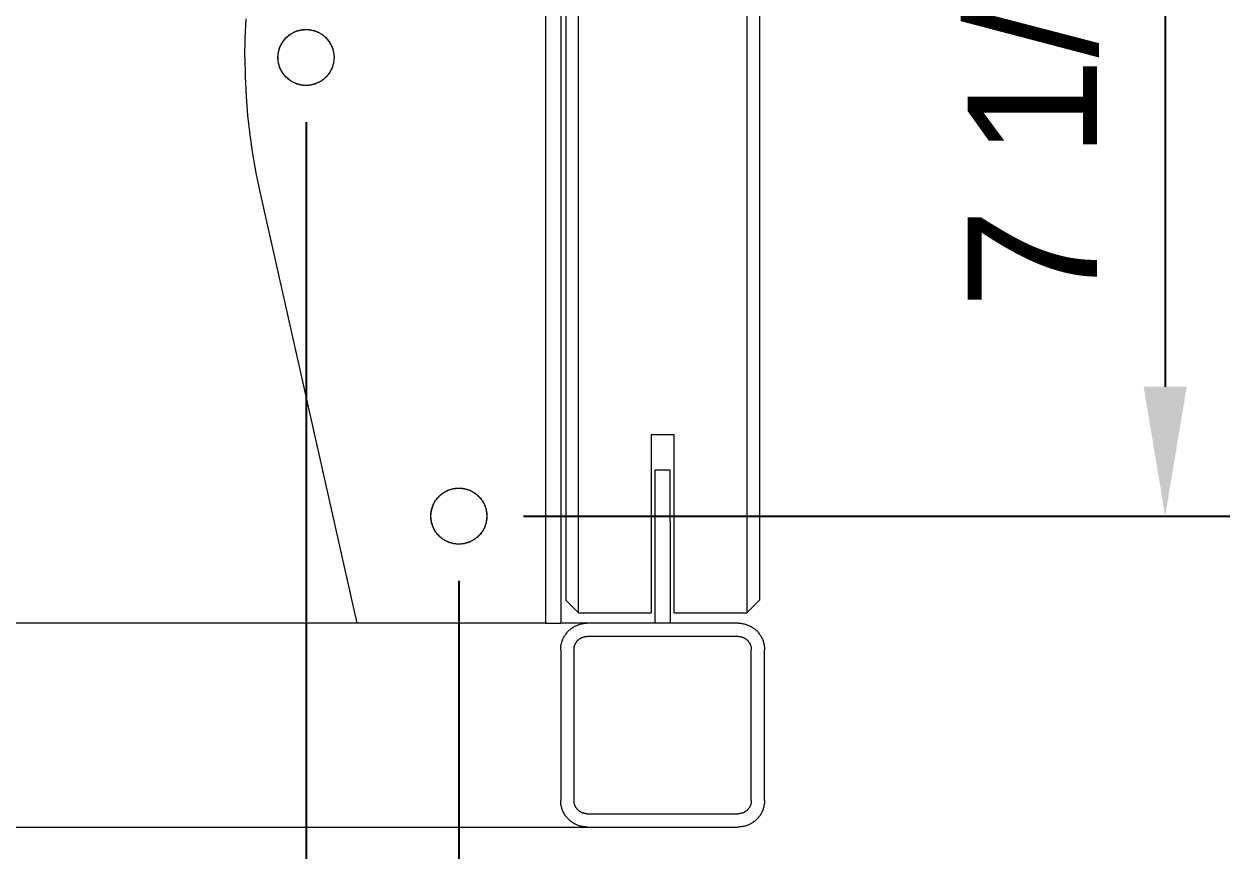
# Model space of a CAD drawing. Header units: inches. Extents: x -1 to 137, y -3 to 81.
# Drawn here: x 50.84 to 60.16, y 3.46 to 9.84 of the extents above; entities that cross this region are included whole.
import ezdxf

# ---------------------------------------------------------------- set-up
doc = ezdxf.new("R2010")
doc.units = ezdxf.units.IN
doc.header["$PDSIZE"] = -1
doc.layers.add('ZANO_R', color=7, linetype='Continuous', lineweight=0)
doc.layers.add('ZANO_W', color=1, linetype='Continuous', lineweight=0)
doc.styles.get("Standard").update_dxf_attribs({"font": 'ARIALUNI.TTF'})
doc.dimstyles.new('amerykanie', dxfattribs={"dimtxt": 50, "dimasz": 50, "dimexe": 0.5, "dimexo": 0.5, "dimgap": 1, "dimtad": 1, "dimdec": 0, "dimzin": 0, "dimlunit": 5, "dimtxsty": 'Standard', "dimcen": 0.09, "dimclrd": 1, "dimclre": 1, "dimclrt": 1, "dimazin": 0, "dimtfac": 1, "dimtdec": 0, "dimtmove": 0, "dimatfit": 3, "dimfxl": 1, "dimtzin": 0, "dimarcsym": 1})

# ---------------------------------------------------------------- blocks, each defined once
blk = doc.blocks.new('*D373')
at = {"layer": 'Defpoints', "color": 0}
for p in [(54.202, 13.1285), (54.202, 6.0414), (59.6605, 6.0414)]:
    blk.add_point(p, dxfattribs=at)
at = {"layer": 'ZANO_R', "color": 1, "lineweight": -2}
for p, q in [((54.702, 13.1285), (60.1605, 13.1285)), ((59.6605, 12.1285), (59.6605, 7.0414)), ((54.702, 6.0414), (60.1605, 6.0414))]:
    blk.add_line(p, q, dxfattribs=at)
at = {"layer": 'ZANO_R', "color": 1}
for points in [[(59.8272, 12.1285), (59.4939, 12.1285), (59.6605, 13.1285)], [(59.4939, 7.0414), (59.8272, 7.0414), (59.6605, 6.0414)]]:
    blk.add_solid(points, dxfattribs=at)
at = {"layer": 'ZANO_R', "color": 1, "insert": (58.6414, 9.585), "char_height": 1, "attachment_point": 5, "rotation": 90}
blk.add_mtext('7 1/16', dxfattribs=at)
blk = doc.blocks.new('*D374')
at = {"layer": 'Defpoints', "color": 0}
for p in [(53.0208, 9.5849), (54.202, 6.0414), (53.0208, 0.3943)]:
    blk.add_point(p, dxfattribs=at)
at = {"layer": 'ZANO_R', "color": 1, "lineweight": -2}
for p, q in [((53.0208, 9.0849), (53.0208, -0.1057)), ((54.202, 5.5414), (54.202, -0.1057)), ((52.0208, 0.3943), (51.0208, 0.3943)), ((54.202, 0.3943), (53.0208, 0.3943)), ((54.4536, -2.413), (53.6114, 0.3943)), ((55.202, 0.3943), (56.202, 0.3943)), ((59.1241, -2.413), (54.4536, -2.413))]:
    blk.add_line(p, q, dxfattribs=at)
at = {"layer": 'ZANO_R', "color": 1}
for points in [[(52.0208, 0.2277), (52.0208, 0.561), (53.0208, 0.3943)], [(55.202, 0.561), (55.202, 0.2277), (54.202, 0.3943)]]:
    blk.add_solid(points, dxfattribs=at)
at = {"layer": 'ZANO_R', "color": 1, "insert": (56.7888, -1.3939), "char_height": 1, "attachment_point": 5}
blk.add_mtext('1 3/16', dxfattribs=at)
blk = doc.blocks.new('*D375')
at = {"layer": 'Defpoints', "color": 0}
for p in [(42.3114, 9.5849), (53.0208, 9.5849), (42.3114, 0.3943)]:
    blk.add_point(p, dxfattribs=at)
at = {"layer": 'ZANO_R', "color": 1, "lineweight": -2}
for p, q in [((42.3114, 9.0849), (42.3114, -0.1057)), ((53.0208, 9.0849), (53.0208, -0.1057)), ((52.0208, 0.3943), (43.3114, 0.3943))]:
    blk.add_line(p, q, dxfattribs=at)
at = {"layer": 'ZANO_R', "color": 1}
for points in [[(43.3114, 0.561), (43.3114, 0.2277), (42.3114, 0.3943)], [(52.0208, 0.2277), (52.0208, 0.561), (53.0208, 0.3943)]]:
    blk.add_solid(points, dxfattribs=at)
at = {"layer": 'ZANO_R', "color": 1, "insert": (47.6661, 1.4134), "char_height": 1, "attachment_point": 5}
blk.add_mtext('10 11/16', dxfattribs=at)
blk = doc.blocks.new('*D380')
at = {"layer": 'Defpoints', "color": 0}
for p in [(54.3691, 13.2663), (54.0349, 12.9908)]:
    blk.add_point(p, dxfattribs=at)
at = {"layer": 'ZANO_W', "color": 1, "lineweight": -2}
for p, q in [((55.1406, 13.9025), (55.9122, 14.5386)), ((54.3691, 13.2663), (54.0349, 12.9908)), ((48.8551, 8.7198), (53.2634, 12.3546))]:
    blk.add_line(p, q, dxfattribs=at)
at = {"layer": 'ZANO_W', "color": 1}
for points in [[(55.0346, 14.031), (55.2466, 13.7739), (54.3691, 13.2663)], [(53.3694, 12.226), (53.1573, 12.4832), (54.0349, 12.9908)]]:
    blk.add_solid(points, dxfattribs=at)
at = {"layer": 'ZANO_W', "color": 1, "insert": (50.0251, 11.0054), "char_height": 1, "attachment_point": 5, "rotation": 39.50672}
blk.add_mtext('∅7/16', dxfattribs=at)

msp = doc.modelspace()

# ---------------------------------------------------------------- linework, layer by layer
at = {"layer": 'ZANO_R'}
for p, q in [((54.87132, 13.95533), (54.87132, 5.21456)), ((54.98944, 13.95533), (54.98944, 5.21456)), ((55.12725, 5.29331), (55.12725, 13.87659)), ((56.42655, 13.87659), (56.42655, 5.29331)), ((55.02881, 13.77815), (55.02881, 5.39174)), ((56.52498, 13.77815), (56.52498, 5.39174)), ((52.55092, 9.73445), (52.55802, 9.8838)), ((52.93022, 9.78165), (52.93707, 9.78465)), ((52.93707, 9.78465), (52.94401, 9.78743)), ((52.94401, 9.78743), (52.95104, 9.78996)), ((52.95104, 9.78996), (52.95816, 9.79224)), ((52.95816, 9.79224), (52.96535, 9.79428)), ((52.96535, 9.79428), (52.97261, 9.79607)), ((52.97261, 9.79607), (52.97993, 9.79761)), ((52.97993, 9.79761), (52.98729, 9.79889)), ((52.98729, 9.79889), (52.9947, 9.79992)), ((52.9947, 9.79992), (53.00213, 9.80069)), ((53.00213, 9.80069), (53.00959, 9.80121)), ((53.00959, 9.80121), (53.01706, 9.80147)), ((53.01706, 9.80147), (53.02454, 9.80147)), ((53.02454, 9.80147), (53.03201, 9.80121)), ((53.03201, 9.80121), (53.03947, 9.80069)), ((53.03947, 9.80069), (53.0469, 9.79992)), ((53.0469, 9.79992), (53.05431, 9.79889)), ((53.05431, 9.79889), (53.06167, 9.79761)), ((53.06167, 9.79761), (53.06899, 9.79607)), ((53.06899, 9.79607), (53.07624, 9.79428)), ((53.07624, 9.79428), (53.08344, 9.79224)), ((53.08344, 9.79224), (53.09055, 9.78996)), ((53.09055, 9.78996), (53.09759, 9.78743)), ((53.09759, 9.78743), (53.10453, 9.78465)), ((53.10453, 9.78465), (53.11137, 9.78165)), ((52.54856, 9.58495), (52.55092, 9.73445)), ((52.82905, 9.68558), (52.83264, 9.69214)), ((52.83264, 9.69214), (52.83645, 9.69857)), ((52.83645, 9.69857), (52.84048, 9.70487)), ((52.84048, 9.70487), (52.84473, 9.71102)), ((52.84473, 9.71102), (52.84919, 9.71702)), ((52.84919, 9.71702), (52.85385, 9.72287)), ((52.85385, 9.72287), (52.85871, 9.72855)), ((52.85871, 9.72855), (52.86376, 9.73406)), ((52.86376, 9.73406), (52.869, 9.73939)), ((52.869, 9.73939), (52.87442, 9.74454)), ((52.87442, 9.74454), (52.88002, 9.74949)), ((52.88002, 9.74949), (52.88578, 9.75425)), ((52.88578, 9.75425), (52.89171, 9.75881)), ((52.89171, 9.75881), (52.89778, 9.76317)), ((52.89778, 9.76317), (52.90401, 9.76731)), ((52.90401, 9.76731), (52.91037, 9.77123)), ((52.91037, 9.77123), (52.91687, 9.77493)), ((52.91687, 9.77493), (52.92349, 9.7784)), ((52.92349, 9.7784), (52.93022, 9.78165)), ((53.11137, 9.78165), (53.11811, 9.7784)), ((53.11811, 9.7784), (53.12473, 9.77493)), ((53.12473, 9.77493), (53.13122, 9.77123)), ((53.13122, 9.77123), (53.13759, 9.76731)), ((53.13759, 9.76731), (53.14381, 9.76317)), ((53.14381, 9.76317), (53.14989, 9.75881)), ((53.14989, 9.75881), (53.15582, 9.75425)), ((53.15582, 9.75425), (53.16158, 9.74949)), ((53.16158, 9.74949), (53.16717, 9.74454)), ((53.16717, 9.74454), (53.1726, 9.73939)), ((53.1726, 9.73939), (53.17784, 9.73406)), ((53.17784, 9.73406), (53.18289, 9.72855)), ((53.18289, 9.72855), (53.18775, 9.72287)), ((53.18775, 9.72287), (53.19241, 9.71702)), ((53.19241, 9.71702), (53.19687, 9.71102)), ((53.19687, 9.71102), (53.20111, 9.70487)), ((53.20111, 9.70487), (53.20514, 9.69857)), ((53.20514, 9.69857), (53.20896, 9.69214)), ((53.20896, 9.69214), (53.21254, 9.68558)), ((52.80438, 9.59242), (52.80476, 9.59989)), ((52.80476, 9.59989), (52.80541, 9.60734)), ((52.80541, 9.60734), (52.80631, 9.61476)), ((52.80631, 9.61476), (52.80747, 9.62214)), ((52.80747, 9.62214), (52.80888, 9.62948)), ((52.80888, 9.62948), (52.81054, 9.63677)), ((52.81054, 9.63677), (52.81245, 9.644)), ((52.81245, 9.644), (52.81462, 9.65115)), ((52.81462, 9.65115), (52.81702, 9.65823)), ((52.81702, 9.65823), (52.81968, 9.66522)), ((52.81968, 9.66522), (52.82257, 9.67212)), ((52.82257, 9.67212), (52.82569, 9.67891)), ((52.82569, 9.67891), (52.82905, 9.68558)), ((53.21254, 9.68558), (53.2159, 9.67891)), ((53.2159, 9.67891), (53.21903, 9.67212)), ((53.21903, 9.67212), (53.22192, 9.66522)), ((53.22192, 9.66522), (53.22457, 9.65823)), ((53.22457, 9.65823), (53.22698, 9.65115)), ((53.22698, 9.65115), (53.22914, 9.644)), ((53.22914, 9.644), (53.23106, 9.63677)), ((53.23106, 9.63677), (53.23272, 9.62948)), ((53.23272, 9.62948), (53.23413, 9.62214)), ((53.23413, 9.62214), (53.23529, 9.61476)), ((53.23529, 9.61476), (53.23619, 9.60734)), ((53.23619, 9.60734), (53.23683, 9.59989)), ((53.23683, 9.59989), (53.23722, 9.59242)), ((52.54856, 9.58495), (52.55092, 9.43545)), ((52.80425, 9.58495), (52.80438, 9.59242)), ((52.80438, 9.57747), (52.80425, 9.58495)), ((52.80476, 9.57001), (52.80438, 9.57747)), ((52.80541, 9.56256), (52.80476, 9.57001)), ((52.80631, 9.55514), (52.80541, 9.56256)), ((52.80747, 9.54775), (52.80631, 9.55514)), ((52.80888, 9.54041), (52.80747, 9.54775)), ((52.81054, 9.53312), (52.80888, 9.54041)), ((52.81245, 9.5259), (52.81054, 9.53312)), ((52.81462, 9.51874), (52.81245, 9.5259)), ((52.81702, 9.51166), (52.81462, 9.51874)), ((52.81968, 9.50467), (52.81702, 9.51166)), ((52.82257, 9.49778), (52.81968, 9.50467)), ((53.22192, 9.50467), (53.21903, 9.49778)), ((53.22457, 9.51166), (53.22192, 9.50467)), ((53.22698, 9.51874), (53.22457, 9.51166)), ((53.22914, 9.5259), (53.22698, 9.51874)), ((53.23106, 9.53312), (53.22914, 9.5259)), ((53.23272, 9.54041), (53.23106, 9.53312)), ((53.23413, 9.54775), (53.23272, 9.54041)), ((53.23529, 9.55514), (53.23413, 9.54775)), ((53.23619, 9.56256), (53.23529, 9.55514)), ((53.23683, 9.57001), (53.23619, 9.56256)), ((53.23722, 9.57747), (53.23683, 9.57001)), ((53.23722, 9.59242), (53.23735, 9.58495)), ((53.23735, 9.58495), (53.23722, 9.57747)), ((52.55092, 9.43545), (52.55802, 9.2861)), ((52.82569, 9.49099), (52.82257, 9.49778)), ((52.82905, 9.48431), (52.82569, 9.49099)), ((52.83264, 9.47775), (52.82905, 9.48431)), ((52.83645, 9.47132), (52.83264, 9.47775)), ((52.84048, 9.46503), (52.83645, 9.47132)), ((52.84473, 9.45888), (52.84048, 9.46503)), ((52.84919, 9.45287), (52.84473, 9.45888)), ((52.85385, 9.44703), (52.84919, 9.45287)), ((52.85871, 9.44135), (52.85385, 9.44703)), ((52.86376, 9.43584), (52.85871, 9.44135)), ((52.869, 9.43051), (52.86376, 9.43584)), ((52.87442, 9.42536), (52.869, 9.43051)), ((52.88002, 9.4204), (52.87442, 9.42536)), ((52.88578, 9.41564), (52.88002, 9.4204)), ((52.89171, 9.41108), (52.88578, 9.41564)), ((53.15582, 9.41564), (53.14989, 9.41108)), ((53.16158, 9.4204), (53.15582, 9.41564)), ((53.16717, 9.42536), (53.16158, 9.4204)), ((53.1726, 9.43051), (53.16717, 9.42536)), ((53.17784, 9.43584), (53.1726, 9.43051)), ((53.18289, 9.44135), (53.17784, 9.43584)), ((53.18775, 9.44703), (53.18289, 9.44135)), ((53.19241, 9.45287), (53.18775, 9.44703)), ((53.19687, 9.45888), (53.19241, 9.45287)), ((53.20111, 9.46503), (53.19687, 9.45888)), ((53.20514, 9.47132), (53.20111, 9.46503)), ((53.20896, 9.47775), (53.20514, 9.47132)), ((53.21254, 9.48431), (53.20896, 9.47775)), ((53.2159, 9.49099), (53.21254, 9.48431)), ((53.21903, 9.49778), (53.2159, 9.49099)), ((52.89778, 9.40673), (52.89171, 9.41108)), ((52.90401, 9.40259), (52.89778, 9.40673)), ((52.91037, 9.39867), (52.90401, 9.40259)), ((52.91687, 9.39497), (52.91037, 9.39867)), ((52.92349, 9.39149), (52.91687, 9.39497)), ((52.93022, 9.38825), (52.92349, 9.39149)), ((52.93707, 9.38524), (52.93022, 9.38825)), ((52.94401, 9.38247), (52.93707, 9.38524)), ((52.95104, 9.37994), (52.94401, 9.38247)), ((52.95816, 9.37765), (52.95104, 9.37994)), ((52.96535, 9.37562), (52.95816, 9.37765)), ((52.97261, 9.37383), (52.96535, 9.37562)), ((52.97993, 9.37229), (52.97261, 9.37383)), ((52.98729, 9.37101), (52.97993, 9.37229)), ((52.9947, 9.36998), (52.98729, 9.37101)), ((53.00213, 9.3692), (52.9947, 9.36998)), ((53.00959, 9.36869), (53.00213, 9.3692)), ((53.01706, 9.36843), (53.00959, 9.36869)), ((53.02454, 9.36843), (53.01706, 9.36843)), ((53.03201, 9.36869), (53.02454, 9.36843)), ((53.03947, 9.3692), (53.03201, 9.36869)), ((53.0469, 9.36998), (53.03947, 9.3692)), ((53.05431, 9.37101), (53.0469, 9.36998)), ((53.06167, 9.37229), (53.05431, 9.37101)), ((53.06899, 9.37383), (53.06167, 9.37229)), ((53.07624, 9.37562), (53.06899, 9.37383)), ((53.08344, 9.37765), (53.07624, 9.37562)), ((53.09055, 9.37994), (53.08344, 9.37765)), ((53.09759, 9.38247), (53.09055, 9.37994)), ((53.10453, 9.38524), (53.09759, 9.38247)), ((53.11137, 9.38825), (53.10453, 9.38524)), ((53.11811, 9.39149), (53.11137, 9.38825)), ((53.12473, 9.39497), (53.11811, 9.39149)), ((53.13122, 9.39867), (53.12473, 9.39497)), ((53.13759, 9.40259), (53.13122, 9.39867)), ((53.14381, 9.40673), (53.13759, 9.40259)), ((53.14989, 9.41108), (53.14381, 9.40673)), ((52.55802, 9.2861), (52.56984, 9.13705)), ((52.56984, 9.13705), (52.58636, 8.98845)), ((52.58636, 8.98845), (52.60758, 8.84045)), ((52.60758, 8.84045), (52.63348, 8.69319)), ((52.63348, 8.69319), (52.66402, 8.54682)), ((52.66402, 8.54682), (53.41453, 5.21456)), ((55.68831, 6.67136), (55.86549, 6.67136)), ((55.68831, 6.67136), (55.68831, 5.29331)), ((55.86549, 5.29331), (55.86549, 6.67136)), ((55.83596, 6.39575), (55.71784, 6.39575)), ((55.71784, 6.00202), (55.71784, 6.39575)), ((55.83596, 6.00202), (55.83596, 6.39575)), ((54.11825, 6.2411), (54.12519, 6.24387)), ((54.12519, 6.24387), (54.13223, 6.2464)), ((54.13223, 6.2464), (54.13935, 6.24869)), ((54.13935, 6.24869), (54.14654, 6.25072)), ((54.14654, 6.25072), (54.1538, 6.25251)), ((54.1538, 6.25251), (54.16111, 6.25405)), ((54.16111, 6.25405), (54.16848, 6.25534)), ((54.16848, 6.25534), (54.17588, 6.25636)), ((54.17588, 6.25636), (54.18332, 6.25714)), ((54.18332, 6.25714), (54.19077, 6.25765)), ((54.19077, 6.25765), (54.19825, 6.25791)), ((54.19825, 6.25791), (54.20572, 6.25791)), ((54.20572, 6.25791), (54.21319, 6.25765)), ((54.21319, 6.25765), (54.22065, 6.25714)), ((54.22065, 6.25714), (54.22809, 6.25636)), ((54.22809, 6.25636), (54.23549, 6.25534)), ((54.23549, 6.25534), (54.24285, 6.25405)), ((54.24285, 6.25405), (54.25017, 6.25251)), ((54.25017, 6.25251), (54.25743, 6.25072)), ((54.25743, 6.25072), (54.26462, 6.24869)), ((54.26462, 6.24869), (54.27174, 6.2464)), ((54.27174, 6.2464), (54.27877, 6.24387)), ((54.27877, 6.24387), (54.28572, 6.2411)), ((54.01383, 6.14859), (54.01764, 6.15502)), ((54.01764, 6.15502), (54.02167, 6.16131)), ((54.02167, 6.16131), (54.02592, 6.16747)), ((54.02592, 6.16747), (54.03037, 6.17347)), ((54.03037, 6.17347), (54.03503, 6.17931)), ((54.03503, 6.17931), (54.03989, 6.18499)), ((54.03989, 6.18499), (54.04495, 6.1905)), ((54.04495, 6.1905), (54.05019, 6.19583)), ((54.05019, 6.19583), (54.05561, 6.20098)), ((54.05561, 6.20098), (54.0612, 6.20594)), ((54.0612, 6.20594), (54.06697, 6.2107)), ((54.06697, 6.2107), (54.07289, 6.21526)), ((54.07289, 6.21526), (54.07897, 6.21961)), ((54.07897, 6.21961), (54.08519, 6.22375)), ((54.08519, 6.22375), (54.09156, 6.22767)), ((54.09156, 6.22767), (54.09805, 6.23137)), ((54.09805, 6.23137), (54.10467, 6.23485)), ((54.10467, 6.23485), (54.11141, 6.23809)), ((54.11141, 6.23809), (54.11825, 6.2411)), ((54.28572, 6.2411), (54.29256, 6.23809)), ((54.29256, 6.23809), (54.2993, 6.23485)), ((54.2993, 6.23485), (54.30591, 6.23137)), ((54.30591, 6.23137), (54.31241, 6.22767)), ((54.31241, 6.22767), (54.31877, 6.22375)), ((54.31877, 6.22375), (54.325, 6.21961)), ((54.325, 6.21961), (54.33108, 6.21526)), ((54.33108, 6.21526), (54.337, 6.2107)), ((54.337, 6.2107), (54.34276, 6.20594)), ((54.34276, 6.20594), (54.34836, 6.20098)), ((54.34836, 6.20098), (54.35378, 6.19583)), ((54.35378, 6.19583), (54.35902, 6.1905)), ((54.35902, 6.1905), (54.36407, 6.18499)), ((54.36407, 6.18499), (54.36893, 6.17931)), ((54.36893, 6.17931), (54.37359, 6.17347)), ((54.37359, 6.17347), (54.37805, 6.16747)), ((54.37805, 6.16747), (54.3823, 6.16131)), ((54.3823, 6.16131), (54.38633, 6.15502)), ((54.38633, 6.15502), (54.39014, 6.14859)), ((53.98595, 6.05633), (53.98659, 6.06378)), ((53.98659, 6.06378), (53.98749, 6.0712)), ((53.98749, 6.0712), (53.98865, 6.07859)), ((53.98865, 6.07859), (53.99006, 6.08593)), ((53.99006, 6.08593), (53.99173, 6.09322)), ((53.99173, 6.09322), (53.99364, 6.10044)), ((53.99364, 6.10044), (53.9958, 6.1076)), ((53.9958, 6.1076), (53.99821, 6.11468)), ((53.99821, 6.11468), (54.00086, 6.12167)), ((54.00086, 6.12167), (54.00375, 6.12856)), ((54.00375, 6.12856), (54.00688, 6.13535)), ((54.00688, 6.13535), (54.01024, 6.14203)), ((54.01024, 6.14203), (54.01383, 6.14859)), ((54.39014, 6.14859), (54.39373, 6.14203)), ((54.39373, 6.14203), (54.39709, 6.13535)), ((54.39709, 6.13535), (54.40022, 6.12856)), ((54.40022, 6.12856), (54.40311, 6.12167)), ((54.40311, 6.12167), (54.40576, 6.11468)), ((54.40576, 6.11468), (54.40817, 6.1076)), ((54.40817, 6.1076), (54.41033, 6.10044)), ((54.41033, 6.10044), (54.41224, 6.09322)), ((54.41224, 6.09322), (54.41391, 6.08593)), ((54.41391, 6.08593), (54.41532, 6.07859)), ((54.41532, 6.07859), (54.41647, 6.0712)), ((54.41647, 6.0712), (54.41737, 6.06378)), ((54.41737, 6.06378), (54.41802, 6.05633)), ((53.98543, 6.04139), (53.98556, 6.04887)), ((53.98556, 6.03392), (53.98543, 6.04139)), ((53.98556, 6.04887), (53.98595, 6.05633)), ((53.98595, 6.02645), (53.98556, 6.03392)), ((53.98659, 6.019), (53.98595, 6.02645)), ((53.98749, 6.01158), (53.98659, 6.019)), ((53.98865, 6.0042), (53.98749, 6.01158)), ((53.99006, 5.99686), (53.98865, 6.0042)), ((53.99173, 5.98957), (53.99006, 5.99686)), ((53.99364, 5.98234), (53.99173, 5.98957)), ((53.9958, 5.97519), (53.99364, 5.98234)), ((53.99821, 5.96811), (53.9958, 5.97519)), ((54.00086, 5.96112), (53.99821, 5.96811)), ((54.40576, 5.96811), (54.40311, 5.96112)), ((54.40817, 5.97519), (54.40576, 5.96811)), ((54.41033, 5.98234), (54.40817, 5.97519)), ((54.41224, 5.98957), (54.41033, 5.98234)), ((54.41391, 5.99686), (54.41224, 5.98957)), ((54.41532, 6.0042), (54.41391, 5.99686)), ((54.41647, 6.01158), (54.41532, 6.0042)), ((54.41737, 6.019), (54.41647, 6.01158)), ((54.41802, 6.02645), (54.41737, 6.019)), ((54.41802, 6.05633), (54.41841, 6.04887)), ((54.41841, 6.03392), (54.41802, 6.02645)), ((54.41841, 6.04887), (54.41853, 6.04139)), ((54.41853, 6.04139), (54.41841, 6.03392)), ((55.71784, 5.21456), (55.71784, 6.00202)), ((55.83596, 6.00202), (55.83596, 5.21456)), ((54.00375, 5.95422), (54.00086, 5.96112)), ((54.00688, 5.94743), (54.00375, 5.95422)), ((54.01024, 5.94076), (54.00688, 5.94743)), ((54.01383, 5.9342), (54.01024, 5.94076)), ((54.01764, 5.92777), (54.01383, 5.9342)), ((54.02167, 5.92147), (54.01764, 5.92777)), ((54.02592, 5.91532), (54.02167, 5.92147)), ((54.03037, 5.90932), (54.02592, 5.91532)), ((54.03503, 5.90347), (54.03037, 5.90932)), ((54.03989, 5.89779), (54.03503, 5.90347)), ((54.04495, 5.89228), (54.03989, 5.89779)), ((54.05019, 5.88695), (54.04495, 5.89228)), ((54.05561, 5.8818), (54.05019, 5.88695)), ((54.0612, 5.87685), (54.05561, 5.8818)), ((54.06697, 5.87209), (54.0612, 5.87685)), ((54.07289, 5.86753), (54.06697, 5.87209)), ((54.337, 5.87209), (54.33108, 5.86753)), ((54.34276, 5.87685), (54.337, 5.87209)), ((54.34836, 5.8818), (54.34276, 5.87685)), ((54.35378, 5.88695), (54.34836, 5.8818)), ((54.35902, 5.89228), (54.35378, 5.88695)), ((54.36407, 5.89779), (54.35902, 5.89228)), ((54.36893, 5.90347), (54.36407, 5.89779)), ((54.37359, 5.90932), (54.36893, 5.90347)), ((54.37805, 5.91532), (54.37359, 5.90932)), ((54.3823, 5.92147), (54.37805, 5.91532)), ((54.38633, 5.92777), (54.3823, 5.92147)), ((54.39014, 5.9342), (54.38633, 5.92777)), ((54.39373, 5.94076), (54.39014, 5.9342)), ((54.39709, 5.94743), (54.39373, 5.94076)), ((54.40022, 5.95422), (54.39709, 5.94743)), ((54.40311, 5.96112), (54.40022, 5.95422)), ((54.07897, 5.86317), (54.07289, 5.86753)), ((54.08519, 5.85903), (54.07897, 5.86317)), ((54.09156, 5.85511), (54.08519, 5.85903)), ((54.09805, 5.85141), (54.09156, 5.85511)), ((54.10467, 5.84794), (54.09805, 5.85141)), ((54.11141, 5.84469), (54.10467, 5.84794)), ((54.11825, 5.84169), (54.11141, 5.84469)), ((54.12519, 5.83891), (54.11825, 5.84169)), ((54.13223, 5.83638), (54.12519, 5.83891)), ((54.13935, 5.8341), (54.13223, 5.83638)), ((54.14654, 5.83206), (54.13935, 5.8341)), ((54.1538, 5.83027), (54.14654, 5.83206)), ((54.16111, 5.82873), (54.1538, 5.83027)), ((54.16848, 5.82745), (54.16111, 5.82873)), ((54.17588, 5.82642), (54.16848, 5.82745)), ((54.18332, 5.82565), (54.17588, 5.82642)), ((54.19077, 5.82513), (54.18332, 5.82565)), ((54.19825, 5.82487), (54.19077, 5.82513)), ((54.20572, 5.82487), (54.19825, 5.82487)), ((54.21319, 5.82513), (54.20572, 5.82487)), ((54.22065, 5.82565), (54.21319, 5.82513)), ((54.22809, 5.82642), (54.22065, 5.82565)), ((54.23549, 5.82745), (54.22809, 5.82642)), ((54.24285, 5.82873), (54.23549, 5.82745)), ((54.25017, 5.83027), (54.24285, 5.82873)), ((54.25743, 5.83206), (54.25017, 5.83027)), ((54.26462, 5.8341), (54.25743, 5.83206)), ((54.27174, 5.83638), (54.26462, 5.8341)), ((54.27877, 5.83891), (54.27174, 5.83638)), ((54.28572, 5.84169), (54.27877, 5.83891)), ((54.29256, 5.84469), (54.28572, 5.84169)), ((54.2993, 5.84794), (54.29256, 5.84469)), ((54.30591, 5.85141), (54.2993, 5.84794)), ((54.31241, 5.85511), (54.30591, 5.85141)), ((54.31877, 5.85903), (54.31241, 5.85511)), ((54.325, 5.86317), (54.31877, 5.85903)), ((54.33108, 5.86753), (54.325, 5.86317)), ((55.02881, 5.39174), (55.12725, 5.29331)), ((56.42655, 5.29331), (56.52498, 5.39174)), ((55.12725, 5.29331), (55.68831, 5.29331)), ((55.86549, 5.29331), (56.42655, 5.29331)), ((54.87132, 5.21456), (44.87062, 5.21456)), ((54.87132, 5.21456), (54.98944, 5.21456)), ((55.19191, 5.21456), (54.98944, 5.21456)), ((55.02298, 5.12211), (55.02691, 5.12789)), ((55.02691, 5.12789), (55.03104, 5.13353)), ((55.03104, 5.13353), (55.03536, 5.13903)), ((55.03536, 5.13903), (55.03986, 5.14438)), ((55.03986, 5.14438), (55.04455, 5.14957)), ((55.04455, 5.14957), (55.04941, 5.1546)), ((55.04941, 5.1546), (55.05443, 5.15945)), ((55.05443, 5.15945), (55.05962, 5.16414)), ((55.05962, 5.16414), (55.06497, 5.16864)), ((55.06497, 5.16864), (55.07047, 5.17296)), ((55.07047, 5.17296), (55.07611, 5.17709)), ((55.07611, 5.17709), (55.08189, 5.18102)), ((55.08189, 5.18102), (55.0878, 5.18476)), ((55.0878, 5.18476), (55.09383, 5.18829)), ((55.09383, 5.18829), (55.09999, 5.19161)), ((55.09999, 5.19161), (55.10625, 5.19472)), ((55.10625, 5.19472), (55.11261, 5.19761)), ((55.11261, 5.19761), (55.11907, 5.20029)), ((55.11907, 5.20029), (55.12562, 5.20274)), ((55.12562, 5.20274), (55.13224, 5.20497)), ((55.13224, 5.20497), (55.13894, 5.20697)), ((55.13894, 5.20697), (55.1457, 5.20874)), ((55.1457, 5.20874), (55.15252, 5.21028)), ((55.15252, 5.21028), (55.15939, 5.21159)), ((55.15939, 5.21159), (55.1663, 5.21266)), ((55.1663, 5.21266), (55.17324, 5.21349)), ((55.17324, 5.21349), (55.18021, 5.21409)), ((55.18021, 5.21409), (55.18719, 5.21444)), ((55.18719, 5.21444), (55.19418, 5.21456)), ((56.35962, 5.21456), (55.19418, 5.21456)), ((56.35962, 5.21456), (56.36661, 5.21444)), ((56.36661, 5.21444), (56.37359, 5.21409)), ((56.37359, 5.21409), (56.38055, 5.21349)), ((56.38055, 5.21349), (56.38749, 5.21266)), ((56.38749, 5.21266), (56.3944, 5.21159)), ((56.3944, 5.21159), (56.40127, 5.21028)), ((56.40127, 5.21028), (56.40809, 5.20874)), ((56.40809, 5.20874), (56.41485, 5.20697)), ((56.41485, 5.20697), (56.42155, 5.20497)), ((56.42155, 5.20497), (56.42818, 5.20274)), ((56.42818, 5.20274), (56.43472, 5.20029)), ((56.43472, 5.20029), (56.44118, 5.19761)), ((56.44118, 5.19761), (56.44755, 5.19472)), ((56.44755, 5.19472), (56.45381, 5.19161)), ((56.45381, 5.19161), (56.45996, 5.18829)), ((56.45996, 5.18829), (56.46599, 5.18476)), ((56.46599, 5.18476), (56.4719, 5.18102)), ((56.4719, 5.18102), (56.47768, 5.17709)), ((56.47768, 5.17709), (56.48333, 5.17296)), ((56.48333, 5.17296), (56.48882, 5.16864)), ((56.48882, 5.16864), (56.49417, 5.16414)), ((56.49417, 5.16414), (56.49936, 5.15945)), ((56.49936, 5.15945), (56.50439, 5.1546)), ((56.50439, 5.1546), (56.50925, 5.14957)), ((56.50925, 5.14957), (56.51393, 5.14438)), ((56.51393, 5.14438), (56.51843, 5.13903)), ((56.51843, 5.13903), (56.52275, 5.13353)), ((56.52275, 5.13353), (56.52688, 5.12789)), ((56.52688, 5.12789), (56.53081, 5.12211)), ((54.99051, 5.03076), (54.99135, 5.0377)), ((54.99135, 5.0377), (54.99242, 5.04461)), ((54.99242, 5.04461), (54.99372, 5.05148)), ((54.99372, 5.05148), (54.99526, 5.0583)), ((54.99526, 5.0583), (54.99703, 5.06506)), ((54.99703, 5.06506), (54.99903, 5.07176)), ((54.99903, 5.07176), (55.00126, 5.07839)), ((55.00126, 5.07839), (55.00372, 5.08493)), ((55.00372, 5.08493), (55.00639, 5.09139)), ((55.00639, 5.09139), (55.00928, 5.09776)), ((55.00928, 5.09776), (55.01239, 5.10402)), ((55.01239, 5.10402), (55.01572, 5.11017)), ((55.01572, 5.11017), (55.01925, 5.1162)), ((55.01925, 5.1162), (55.02298, 5.12211)), ((55.09395, 5.03065), (55.09472, 5.03406)), ((55.09472, 5.03406), (55.09561, 5.03744)), ((55.09561, 5.03744), (55.09661, 5.04079)), ((55.09661, 5.04079), (55.09772, 5.04411)), ((55.09772, 5.04411), (55.09895, 5.04738)), ((55.09895, 5.04738), (55.10028, 5.05061)), ((55.10028, 5.05061), (55.10173, 5.05379)), ((55.10173, 5.05379), (55.10329, 5.05692)), ((55.10329, 5.05692), (55.10495, 5.06)), ((55.10495, 5.06), (55.10671, 5.06301)), ((55.10671, 5.06301), (55.10858, 5.06597)), ((55.10858, 5.06597), (55.11055, 5.06886)), ((55.11055, 5.06886), (55.11261, 5.07168)), ((55.11261, 5.07168), (55.11477, 5.07443)), ((55.11477, 5.07443), (55.11702, 5.0771)), ((55.11702, 5.0771), (55.11936, 5.0797)), ((55.11936, 5.0797), (55.12179, 5.08221)), ((55.12179, 5.08221), (55.12431, 5.08464)), ((55.12431, 5.08464), (55.1269, 5.08698)), ((55.1269, 5.08698), (55.12957, 5.08923)), ((55.12957, 5.08923), (55.13232, 5.09139)), ((55.13232, 5.09139), (55.13514, 5.09346)), ((55.13514, 5.09346), (55.13803, 5.09542)), ((55.13803, 5.09542), (55.14099, 5.09729)), ((55.14099, 5.09729), (55.14401, 5.09906)), ((55.14401, 5.09906), (55.14708, 5.10072)), ((55.14708, 5.10072), (55.15021, 5.10227)), ((55.15021, 5.10227), (55.1534, 5.10372)), ((55.1534, 5.10372), (55.15662, 5.10506)), ((55.15662, 5.10506), (55.1599, 5.10628)), ((55.1599, 5.10628), (55.16321, 5.1074)), ((55.16321, 5.1074), (55.16656, 5.1084)), ((55.16656, 5.1084), (55.16994, 5.10928)), ((55.16994, 5.10928), (55.17335, 5.11005)), ((55.17335, 5.11005), (55.17679, 5.1107)), ((55.17679, 5.1107), (55.18024, 5.11124)), ((55.18024, 5.11124), (55.18371, 5.11166)), ((55.18371, 5.11166), (55.18719, 5.11195)), ((55.18719, 5.11195), (55.19068, 5.11213)), ((55.19068, 5.11213), (55.19418, 5.11219)), ((56.35962, 5.11219), (55.19418, 5.11219)), ((56.35962, 5.11219), (56.36311, 5.11213)), ((56.36311, 5.11213), (56.3666, 5.11195)), ((56.3666, 5.11195), (56.37008, 5.11166)), ((56.37008, 5.11166), (56.37355, 5.11124)), ((56.37355, 5.11124), (56.37701, 5.1107)), ((56.37701, 5.1107), (56.38044, 5.11005)), ((56.38044, 5.11005), (56.38385, 5.10928)), ((56.38385, 5.10928), (56.38723, 5.1084)), ((56.38723, 5.1084), (56.39058, 5.1074)), ((56.39058, 5.1074), (56.3939, 5.10628)), ((56.3939, 5.10628), (56.39717, 5.10506)), ((56.39717, 5.10506), (56.4004, 5.10372)), ((56.4004, 5.10372), (56.40358, 5.10227)), ((56.40358, 5.10227), (56.40671, 5.10072)), ((56.40671, 5.10072), (56.40979, 5.09906)), ((56.40979, 5.09906), (56.4128, 5.09729)), ((56.4128, 5.09729), (56.41576, 5.09542)), ((56.41576, 5.09542), (56.41865, 5.09346)), ((56.41865, 5.09346), (56.42147, 5.09139)), ((56.42147, 5.09139), (56.42422, 5.08923)), ((56.42422, 5.08923), (56.42689, 5.08698)), ((56.42689, 5.08698), (56.42949, 5.08464)), ((56.42949, 5.08464), (56.432, 5.08221)), ((56.432, 5.08221), (56.43443, 5.0797)), ((56.43443, 5.0797), (56.43677, 5.0771)), ((56.43677, 5.0771), (56.43902, 5.07443)), ((56.43902, 5.07443), (56.44118, 5.07168)), ((56.44118, 5.07168), (56.44325, 5.06886)), ((56.44325, 5.06886), (56.44521, 5.06597)), ((56.44521, 5.06597), (56.44708, 5.06301)), ((56.44708, 5.06301), (56.44885, 5.06)), ((56.44885, 5.06), (56.45051, 5.05692)), ((56.45051, 5.05692), (56.45206, 5.05379)), ((56.45206, 5.05379), (56.45351, 5.05061)), ((56.45351, 5.05061), (56.45485, 5.04738)), ((56.45485, 5.04738), (56.45607, 5.04411)), ((56.45607, 5.04411), (56.45719, 5.04079)), ((56.45719, 5.04079), (56.45819, 5.03744)), ((56.45819, 5.03744), (56.45907, 5.03406)), ((56.45907, 5.03406), (56.45984, 5.03065)), ((56.53081, 5.12211), (56.53455, 5.1162)), ((56.53455, 5.1162), (56.53808, 5.11017)), ((56.53808, 5.11017), (56.5414, 5.10402)), ((56.5414, 5.10402), (56.54451, 5.09776)), ((56.54451, 5.09776), (56.5474, 5.09139)), ((56.5474, 5.09139), (56.55008, 5.08493)), ((56.55008, 5.08493), (56.55253, 5.07839)), ((56.55253, 5.07839), (56.55476, 5.07176)), ((56.55476, 5.07176), (56.55676, 5.06506)), ((56.55676, 5.06506), (56.55853, 5.0583)), ((56.55853, 5.0583), (56.56007, 5.05148)), ((56.56007, 5.05148), (56.56138, 5.04461)), ((56.56138, 5.04461), (56.56245, 5.0377)), ((56.56245, 5.0377), (56.56328, 5.03076)), ((54.98944, 5.00982), (54.98956, 5.01681)), ((54.98944, 5.00982), (54.98944, 3.84439)), ((54.98956, 5.01681), (54.98992, 5.0238)), ((54.98992, 5.0238), (54.99051, 5.03076)), ((55.09181, 5.00982), (55.09187, 5.01332)), ((55.09181, 5.00982), (55.09181, 3.84439)), ((55.09187, 5.01332), (55.09205, 5.01681)), ((55.09205, 5.01681), (55.09235, 5.02029)), ((55.09235, 5.02029), (55.09276, 5.02376)), ((55.09276, 5.02376), (55.0933, 5.02722)), ((55.0933, 5.02722), (55.09395, 5.03065)), ((56.45984, 5.03065), (56.4605, 5.02722)), ((56.4605, 5.02722), (56.46103, 5.02376)), ((56.46103, 5.02376), (56.46145, 5.02029)), ((56.46145, 5.02029), (56.46175, 5.01681)), ((56.46175, 5.01681), (56.46192, 5.01332)), ((56.46192, 5.01332), (56.46198, 5.00982)), ((56.46198, 3.84439), (56.46198, 5.00982)), ((56.56328, 5.03076), (56.56388, 5.0238)), ((56.56388, 5.0238), (56.56423, 5.01681)), ((56.56423, 5.01681), (56.56435, 5.00982)), ((56.56435, 3.84439), (56.56435, 5.00982)), ((54.98956, 3.8374), (54.98944, 3.84439)), ((54.98992, 3.83042), (54.98956, 3.8374)), ((54.99051, 3.82345), (54.98992, 3.83042)), ((54.99135, 3.81651), (54.99051, 3.82345)), ((55.09187, 3.84089), (55.09181, 3.84439)), ((55.09205, 3.8374), (55.09187, 3.84089)), ((55.09235, 3.83392), (55.09205, 3.8374)), ((55.09276, 3.83045), (55.09235, 3.83392)), ((55.0933, 3.82699), (55.09276, 3.83045)), ((55.09395, 3.82356), (55.0933, 3.82699)), ((55.09472, 3.82015), (55.09395, 3.82356)), ((56.45984, 3.82356), (56.45907, 3.82015)), ((56.4605, 3.82699), (56.45984, 3.82356)), ((56.46103, 3.83045), (56.4605, 3.82699)), ((56.46145, 3.83392), (56.46103, 3.83045)), ((56.46175, 3.8374), (56.46145, 3.83392)), ((56.46192, 3.84089), (56.46175, 3.8374)), ((56.46198, 3.84439), (56.46192, 3.84089)), ((56.56328, 3.82345), (56.56245, 3.81651)), ((56.56388, 3.83042), (56.56328, 3.82345)), ((56.56423, 3.8374), (56.56388, 3.83042)), ((56.56435, 3.84439), (56.56423, 3.8374)), ((54.99242, 3.8096), (54.99135, 3.81651)), ((54.99372, 3.80273), (54.99242, 3.8096)), ((54.99526, 3.79591), (54.99372, 3.80273)), ((54.99703, 3.78915), (54.99526, 3.79591)), ((54.99903, 3.78245), (54.99703, 3.78915)), ((55.00126, 3.77583), (54.99903, 3.78245)), ((55.00372, 3.76928), (55.00126, 3.77583)), ((55.00639, 3.76282), (55.00372, 3.76928)), ((55.00928, 3.75646), (55.00639, 3.76282)), ((55.01239, 3.75019), (55.00928, 3.75646)), ((55.01572, 3.74404), (55.01239, 3.75019)), ((55.01925, 3.73801), (55.01572, 3.74404)), ((55.02298, 3.7321), (55.01925, 3.73801)), ((55.02691, 3.72632), (55.02298, 3.7321)), ((55.09561, 3.81677), (55.09472, 3.82015)), ((55.09661, 3.81342), (55.09561, 3.81677)), ((55.09772, 3.81011), (55.09661, 3.81342)), ((55.09895, 3.80683), (55.09772, 3.81011)), ((55.10028, 3.8036), (55.09895, 3.80683)), ((55.10173, 3.80042), (55.10028, 3.8036)), ((55.10329, 3.79729), (55.10173, 3.80042)), ((55.10495, 3.79422), (55.10329, 3.79729)), ((55.10671, 3.7912), (55.10495, 3.79422)), ((55.10858, 3.78824), (55.10671, 3.7912)), ((55.11055, 3.78535), (55.10858, 3.78824)), ((55.11261, 3.78253), (55.11055, 3.78535)), ((55.11477, 3.77978), (55.11261, 3.78253)), ((55.11702, 3.77711), (55.11477, 3.77978)), ((55.11936, 3.77452), (55.11702, 3.77711)), ((55.12179, 3.772), (55.11936, 3.77452)), ((55.12431, 3.76957), (55.12179, 3.772)), ((55.1269, 3.76723), (55.12431, 3.76957)), ((55.12957, 3.76498), (55.1269, 3.76723)), ((55.13232, 3.76282), (55.12957, 3.76498)), ((55.13514, 3.76076), (55.13232, 3.76282)), ((55.13803, 3.75879), (55.13514, 3.76076)), ((55.14099, 3.75692), (55.13803, 3.75879)), ((55.14401, 3.75516), (55.14099, 3.75692)), ((55.14708, 3.7535), (55.14401, 3.75516)), ((55.15021, 3.75194), (55.14708, 3.7535)), ((55.1534, 3.75049), (55.15021, 3.75194)), ((55.15662, 3.74916), (55.1534, 3.75049)), ((55.1599, 3.74793), (55.15662, 3.74916)), ((55.16321, 3.74682), (55.1599, 3.74793)), ((55.16656, 3.74581), (55.16321, 3.74682)), ((55.16994, 3.74493), (55.16656, 3.74581)), ((55.17335, 3.74416), (55.16994, 3.74493)), ((55.17679, 3.74351), (55.17335, 3.74416)), ((55.18024, 3.74297), (55.17679, 3.74351)), ((55.18371, 3.74256), (55.18024, 3.74297)), ((55.18719, 3.74226), (55.18371, 3.74256)), ((55.19068, 3.74208), (55.18719, 3.74226)), ((55.19418, 3.74202), (55.19068, 3.74208)), ((55.19418, 3.74202), (56.35962, 3.74202)), ((56.36311, 3.74208), (56.35962, 3.74202)), ((56.3666, 3.74226), (56.36311, 3.74208)), ((56.37008, 3.74256), (56.3666, 3.74226)), ((56.37355, 3.74297), (56.37008, 3.74256)), ((56.37701, 3.74351), (56.37355, 3.74297)), ((56.38044, 3.74416), (56.37701, 3.74351)), ((56.38385, 3.74493), (56.38044, 3.74416)), ((56.38723, 3.74581), (56.38385, 3.74493)), ((56.39058, 3.74682), (56.38723, 3.74581)), ((56.3939, 3.74793), (56.39058, 3.74682)), ((56.39717, 3.74916), (56.3939, 3.74793)), ((56.4004, 3.75049), (56.39717, 3.74916)), ((56.40358, 3.75194), (56.4004, 3.75049)), ((56.40671, 3.7535), (56.40358, 3.75194)), ((56.40979, 3.75516), (56.40671, 3.7535)), ((56.4128, 3.75692), (56.40979, 3.75516)), ((56.41576, 3.75879), (56.4128, 3.75692)), ((56.41865, 3.76076), (56.41576, 3.75879)), ((56.42147, 3.76282), (56.41865, 3.76076)), ((56.42422, 3.76498), (56.42147, 3.76282)), ((56.42689, 3.76723), (56.42422, 3.76498)), ((56.42949, 3.76957), (56.42689, 3.76723)), ((56.432, 3.772), (56.42949, 3.76957)), ((56.43443, 3.77452), (56.432, 3.772)), ((56.43677, 3.77711), (56.43443, 3.77452)), ((56.43902, 3.77978), (56.43677, 3.77711)), ((56.44118, 3.78253), (56.43902, 3.77978)), ((56.44325, 3.78535), (56.44118, 3.78253)), ((56.44521, 3.78824), (56.44325, 3.78535)), ((56.44708, 3.7912), (56.44521, 3.78824)), ((56.44885, 3.79422), (56.44708, 3.7912)), ((56.45051, 3.79729), (56.44885, 3.79422)), ((56.45206, 3.80042), (56.45051, 3.79729)), ((56.45351, 3.8036), (56.45206, 3.80042)), ((56.45485, 3.80683), (56.45351, 3.8036)), ((56.45607, 3.81011), (56.45485, 3.80683)), ((56.45719, 3.81342), (56.45607, 3.81011)), ((56.45819, 3.81677), (56.45719, 3.81342)), ((56.45907, 3.82015), (56.45819, 3.81677)), ((56.53081, 3.7321), (56.52688, 3.72632)), ((56.53455, 3.73801), (56.53081, 3.7321)), ((56.53808, 3.74404), (56.53455, 3.73801)), ((56.5414, 3.75019), (56.53808, 3.74404)), ((56.54451, 3.75646), (56.5414, 3.75019)), ((56.5474, 3.76282), (56.54451, 3.75646)), ((56.55008, 3.76928), (56.5474, 3.76282)), ((56.55253, 3.77583), (56.55008, 3.76928)), ((56.55476, 3.78245), (56.55253, 3.77583)), ((56.55676, 3.78915), (56.55476, 3.78245)), ((56.55853, 3.79591), (56.55676, 3.78915)), ((56.56007, 3.80273), (56.55853, 3.79591)), ((56.56138, 3.8096), (56.56007, 3.80273)), ((56.56245, 3.81651), (56.56138, 3.8096)), ((42.31139, 3.63965), (55.19191, 3.63965)), ((55.03104, 3.72068), (55.02691, 3.72632)), ((55.03536, 3.71518), (55.03104, 3.72068)), ((55.03986, 3.70983), (55.03536, 3.71518)), ((55.04455, 3.70464), (55.03986, 3.70983)), ((55.04941, 3.69962), (55.04455, 3.70464)), ((55.05443, 3.69476), (55.04941, 3.69962)), ((55.05962, 3.69007), (55.05443, 3.69476)), ((55.06497, 3.68557), (55.05962, 3.69007)), ((55.07047, 3.68125), (55.06497, 3.68557)), ((55.07611, 3.67712), (55.07047, 3.68125)), ((55.08189, 3.67319), (55.07611, 3.67712)), ((55.0878, 3.66946), (55.08189, 3.67319)), ((55.09383, 3.66593), (55.0878, 3.66946)), ((55.09999, 3.6626), (55.09383, 3.66593)), ((55.10625, 3.65949), (55.09999, 3.6626)), ((55.11261, 3.6566), (55.10625, 3.65949)), ((55.11907, 3.65392), (55.11261, 3.6566)), ((55.12562, 3.65147), (55.11907, 3.65392)), ((55.13224, 3.64924), (55.12562, 3.65147)), ((55.13894, 3.64724), (55.13224, 3.64924)), ((55.1457, 3.64547), (55.13894, 3.64724)), ((55.15252, 3.64393), (55.1457, 3.64547)), ((55.15939, 3.64263), (55.15252, 3.64393)), ((55.1663, 3.64156), (55.15939, 3.64263)), ((55.17324, 3.64072), (55.1663, 3.64156)), ((55.18021, 3.64013), (55.17324, 3.64072)), ((55.18719, 3.63977), (55.18021, 3.64013)), ((55.19418, 3.63965), (55.18719, 3.63977)), ((55.19418, 3.63965), (56.35962, 3.63965)), ((56.36661, 3.63977), (56.35962, 3.63965)), ((56.37359, 3.64013), (56.36661, 3.63977)), ((56.38055, 3.64072), (56.37359, 3.64013)), ((56.38749, 3.64156), (56.38055, 3.64072)), ((56.3944, 3.64263), (56.38749, 3.64156)), ((56.40127, 3.64393), (56.3944, 3.64263)), ((56.40809, 3.64547), (56.40127, 3.64393)), ((56.41485, 3.64724), (56.40809, 3.64547)), ((56.42155, 3.64924), (56.41485, 3.64724)), ((56.42818, 3.65147), (56.42155, 3.64924)), ((56.43472, 3.65392), (56.42818, 3.65147)), ((56.44118, 3.6566), (56.43472, 3.65392)), ((56.44755, 3.65949), (56.44118, 3.6566)), ((56.45381, 3.6626), (56.44755, 3.65949)), ((56.45996, 3.66593), (56.45381, 3.6626)), ((56.46599, 3.66946), (56.45996, 3.66593)), ((56.4719, 3.67319), (56.46599, 3.66946)), ((56.47768, 3.67712), (56.4719, 3.67319)), ((56.48333, 3.68125), (56.47768, 3.67712)), ((56.48882, 3.68557), (56.48333, 3.68125)), ((56.49417, 3.69007), (56.48882, 3.68557)), ((56.49936, 3.69476), (56.49417, 3.69007)), ((56.50439, 3.69962), (56.49936, 3.69476)), ((56.50925, 3.70464), (56.50439, 3.69962)), ((56.51393, 3.70983), (56.50925, 3.70464)), ((56.51843, 3.71518), (56.51393, 3.70983)), ((56.52275, 3.72068), (56.51843, 3.71518)), ((56.52688, 3.72632), (56.52275, 3.72068))]:
    msp.add_line(p, q, dxfattribs=at)
for centre, radius in [((53.02082, 9.58494), 0.21654), ((54.20197, 6.04141), 0.21653)]:
    msp.add_circle(centre, radius, dxfattribs=at)

# ---------------------------------------------------------------- dimensions: what is measured, and where the dimension line sits
dim = msp.add_linear_dim(base=(59.66053, 6.04141), p1=(54.20199, 13.12853), p2=(54.20197, 6.04141), angle=90, dimstyle='amerykanie', override={"dimtxt": 1, "dimasz": 1, "dimgap": 0.5, "dimdec": 4, "dimaunit": 1, "dimadec": 1, "dimtdec": 4, "dimtmove": 1, "dimfrac": 2}, dxfattribs=at)
dim.commit()
dim.dimension.update_dxf_attribs({"geometry": '*D373', "text_midpoint": (58.64143, 9.58497)})
for base, p1, p2, picture, middle in [((42.31139, 0.39432), (53.02082, 9.58494), (42.31139, 9.58494), '*D375', (47.6661, 1.41342)), ((53.020816, 0.394317), (54.20197, 6.041407), (53.020816, 9.584939), '*D374', (54.953583, -1.393882))]:
    dim = msp.add_linear_dim(base=base, p1=p1, p2=p2, dimstyle='amerykanie', override={"dimtxt": 1, "dimasz": 1, "dimgap": 0.5, "dimdec": 4, "dimaunit": 1, "dimadec": 1, "dimtdec": 4, "dimtmove": 1, "dimfrac": 2}, dxfattribs=at)
    dim.commit()
    dim.dimension.update_dxf_attribs({"geometry": picture, "text_midpoint": middle})
at = {"layer": 'ZANO_W'}
dim = msp.add_diameter_dim_2p(p1=(54.36907, 13.26628), p2=(54.03492, 12.99077), dimstyle='amerykanie', override={"dimtxt": 1, "dimasz": 1, "dimgap": 0.5, "dimdec": 4, "dimaunit": 1, "dimadec": 1, "dimtdec": 4, "dimtmove": 1, "dimfrac": 2}, dxfattribs=at)
dim.commit()
dim.dimension.update_dxf_attribs({"geometry": '*D380', "text_midpoint": (50.02515, 11.00542)})

doc.saveas('drawing.dxf')
